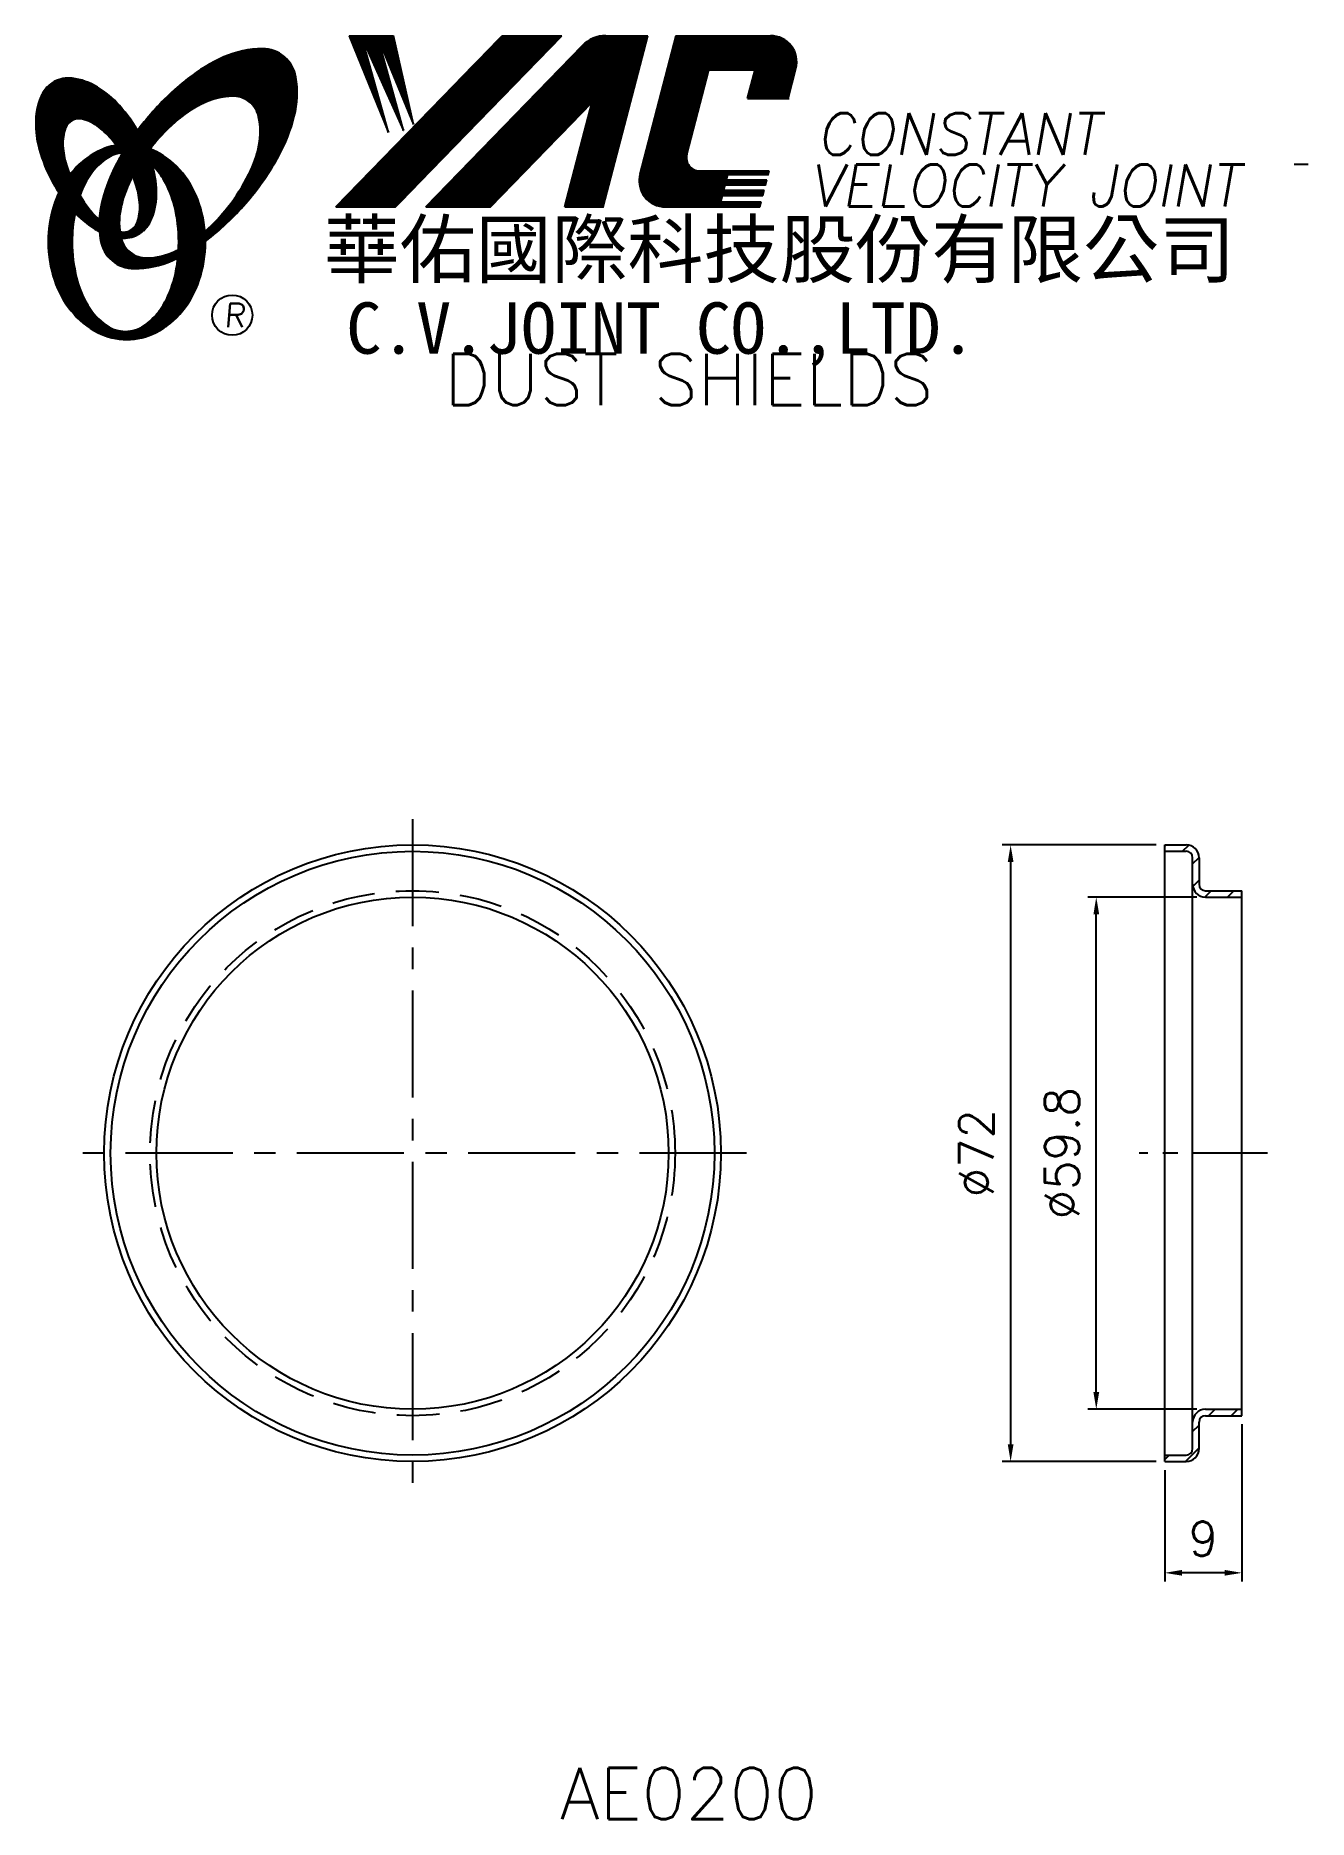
# Model space of a CAD drawing. Extents: x 621 to 769, y 272 to 481.
import ezdxf
from ezdxf.enums import TextEntityAlignment as Align

# ---------------------------------------------------------------- set-up
doc = ezdxf.new("R2010")
doc.units = 0
doc.header["$LTSCALE"] = 10
doc.header["$MEASUREMENT"] = 0
doc.linetypes.add('CENTER', pattern=[2, 1.25, -0.25, 0.25, -0.25])
doc.linetypes.add('DASHED', pattern=[0.75, 0.5, -0.25])
doc.layers.get('0').update_dxf_attribs({"linetype": 'CONTINUOUS'})
doc.layers.get('DEFPOINTS').update_dxf_attribs({"linetype": 'CONTINUOUS'})
doc.layers.add('4', color=7, linetype='CONTINUOUS')
doc.styles.add('CHINA', font='KAIU.TTF')
doc.styles.add('ITALICC', font='simplex.shx')
doc.dimstyles.new('STANDARD$0', dxfattribs={"dimtxt": 4, "dimasz": 2, "dimexe": 1, "dimexo": 1, "dimgap": 2, "dimtad": 1, "dimdec": 4, "dimzin": 10, "dimtxsty": 'ITALICC', "dimcen": 2, "dimclrd": 5, "dimclre": 5, "dimclrt": 18, "dimaunit": 1, "dimazin": 3, "dimtp": 0.1, "dimtfac": 0.7, "dimtdec": 4, "dimtmove": 0, "dimatfit": 3, "dimtolj": 1, "dimtzin": 10})
pattern_1 = [(45, (690.14999, 236.942236), (-0.00727476112, 0.00727476112), [])]
pattern_2 = [(45, (521.559445, 273.246645), (-0.00883883476, 0.00883883476), [])]

# ---------------------------------------------------------------- blocks, each defined once
blk = doc.blocks.new('*D4')
at = {"color": 5, "linetype": 'BYBLOCK'}
for p, q in [((756.17, 380.08), (743.42, 380.08)), ((744.42, 322.28), (744.42, 378.08)), ((756.17, 320.28), (743.42, 320.28))]:
    blk.add_line(p, q, dxfattribs=at)
for points in [[(744.09, 378.08), (744.76, 378.08), (744.42, 380.08)], [(744.09, 322.28), (744.76, 322.28), (744.42, 320.28)]]:
    blk.add_solid(points, dxfattribs=at)
at = {"layer": 'DEFPOINTS', "color": 0, "linetype": 'BYBLOCK'}
for p in [(744.42, 380.08), (757.17, 380.08), (757.17, 320.28)]:
    blk.add_point(p, dxfattribs=at)
at = {"color": 18, "linetype": 'BYBLOCK', "insert": (740.42, 350.18), "char_height": 4, "attachment_point": 5, "rotation": 90, "style": 'ITALICC'}
blk.add_mtext('\\A1;∅59.8', dxfattribs=at)
blk = doc.blocks.new('*D5')
at = {"color": 5, "linetype": 'BYBLOCK'}
for p, q in [((751.42, 386.18), (733.42, 386.18)), ((734.42, 384.18), (734.42, 316.18)), ((751.42, 314.18), (733.42, 314.18))]:
    blk.add_line(p, q, dxfattribs=at)
for points in [[(734.09, 384.18), (734.76, 384.18), (734.42, 386.18)], [(734.09, 316.18), (734.76, 316.18), (734.42, 314.18)]]:
    blk.add_solid(points, dxfattribs=at)
at = {"layer": 'DEFPOINTS', "color": 0, "linetype": 'BYBLOCK'}
for p in [(752.42, 386.18), (734.42, 314.18), (752.42, 314.18)]:
    blk.add_point(p, dxfattribs=at)
at = {"color": 18, "linetype": 'BYBLOCK', "insert": (730.42, 350.18), "char_height": 4, "attachment_point": 5, "rotation": 90, "style": 'ITALICC'}
blk.add_mtext('\\A1;∅72', dxfattribs=at)
blk = doc.blocks.new('*D6')
at = {"color": 5, "linetype": 'BYBLOCK'}
for p, q in [((761.42, 318.53), (761.42, 300.18)), ((752.42, 313.18), (752.42, 300.18)), ((759.42, 301.18), (754.42, 301.18))]:
    blk.add_line(p, q, dxfattribs=at)
for points in [[(754.42, 301.52), (754.42, 300.85), (752.42, 301.18)], [(759.42, 301.52), (759.42, 300.85), (761.42, 301.18)]]:
    blk.add_solid(points, dxfattribs=at)
at = {"layer": 'DEFPOINTS', "color": 0, "linetype": 'BYBLOCK'}
for p in [(761.42, 319.53), (752.42, 314.18), (752.42, 301.18)]:
    blk.add_point(p, dxfattribs=at)
at = {"color": 18, "linetype": 'BYBLOCK', "insert": (756.92, 305.18), "char_height": 4, "attachment_point": 5, "style": 'ITALICC'}
blk.add_mtext('\\A1;9', dxfattribs=at)

msp = doc.modelspace()

# ---------------------------------------------------------------- hatches: boundary and pattern name
at = {"layer": '4', "linetype": 'CONTINUOUS'}
h = msp.add_hatch(dxfattribs=at)
h.set_pattern_fill('ANSI31', color=5, scale=0.082305, style=0)
h.set_pattern_definition([(45, (521.559445, 273.246645), (-0.00727476112, 0.00727476112), [])])
h.paths.add_polyline_path([(643.59492, 473.61515, -0.172879177), (645.53639, 472.95658, -0.172879177), (646.62368, 471.21853, -0.104527385), (646.65146, 467.89034, -0.065680101), (645.48193, 464.48839, -0.051823203), (643.04151, 460.64599, -0.044272532), (640.36654, 457.81966, -0.020203161), (640.42013, 456.68174, 0.006517006), (640.82468, 456.99382, 0.049863361), (645.3781, 461.40688, 0.049863361), (648.96774, 466.63405, 0.063682799), (650.78878, 471.26139, 0.103597411), (650.97808, 475.84536, 0.177892575), (649.62947, 478.21564, 0.177892575), (647.06708, 479.14897, 0.103597411), (642.57928, 478.19592, 0.063682799), (638.32154, 475.62685, 0.049863361), (633.76812, 471.21379, 0.016070017), (632.49742, 469.60747, -0.007061632), (632.7447, 469.17044, -0.031648676), (633.69729, 467.13387, -0.008069351), (634.12919, 467.69818, -0.051823203), (637.30757, 470.95663, -0.065680101), (640.3495, 472.87699, -0.104527385)])
h.paths.add_polyline_path([(630.51925, 460.45383, -0.065680101), (631.68878, 463.85579, -0.006063428), (631.93272, 464.3308, 0.027613469), (631.20588, 465.91887, 0.017011252), (630.67246, 466.85385, 0.007829282), (630.17848, 465.98662, 0.063682799), (628.35744, 461.35928, 0.103597411), (628.16814, 456.7753, 0.177892575), (629.51674, 454.40503, 0.177892575), (632.07913, 453.4717, 0.103597411), (636.56693, 454.42475, 0.008811776), (637.1939, 454.71482, 0.013922709), (637.27122, 455.68463, -0.009086703), (636.82121, 455.46719, -0.104527385), (633.57579, 454.72902, -0.172879177), (631.63432, 455.38759, -0.172879177), (630.54702, 457.12564, -0.104527385)])
h = msp.add_hatch(dxfattribs=at)
h.set_pattern_fill('ANSI31', color=5, scale=0.1, style=0)
h.set_pattern_definition(pattern_2)
h.paths.add_polyline_path([(682.01815, 480.67763), (675.06084, 480.67763), (655.64424, 460.67387), (662.60154, 460.67387)])
h.paths.add_polyline_path([(685.56504, 472.91206), (682.38467, 460.67387), (686.86565, 460.67387), (692.06409, 480.67763), (687.16736, 480.67763, 0.202785967), (684.43329, 479.52121), (666.13916, 460.67387), (673.68607, 460.67387)])
h.paths.add_polyline_path([(699.19215, 476.67921), (704.58587, 476.67921), (703.71685, 473.3352), (708.43367, 473.3352), (709.35039, 476.86276, 0.490800957), (706.40019, 480.67763), (695.36587, 480.67763), (691.15882, 464.48874, 0.490800957), (694.10902, 460.67387), (705.14333, 460.67387), (705.29778, 461.26818), (700.58096, 461.26818), (700.77433, 462.01227), (705.49115, 462.01227), (705.6497, 462.6224), (700.93288, 462.6224), (701.09413, 463.24287), (705.81095, 463.24287), (705.96713, 463.84386), (701.25031, 463.84386), (701.40711, 464.44724), (706.12393, 464.44724), (706.24066, 464.89643), (698.10091, 464.89643, -0.490800957), (696.62581, 466.80387)])
h = msp.add_hatch(dxfattribs=at)
h.set_pattern_fill('ANSI31', color=1, scale=0.1, style=0)
h.set_pattern_definition(pattern_2)
h.paths.add_polyline_path([(662.37621, 480.67763), (657.19889, 480.67763), (661.76965, 469.37389), (658.70371, 480.33187), (663.53845, 469.60955), (660.59044, 480.33187), (664.71766, 470.31651)])
h = msp.add_hatch(dxfattribs=at)
h.set_pattern_fill('ANSI31', color=3, scale=0.082305, style=0)
h.set_pattern_definition(pattern_1)
h.paths.add_polyline_path([(627.79841, 474.66599, 0.106488277), (624.85653, 475.70456, 0.158297415), (622.76633, 475.30951, 0.158297415), (621.307, 473.76182, 0.106488277), (620.59619, 470.72406, 0.071723199), (621.01423, 467.4111, 0.058080454), (622.55922, 463.59572, 0.058080454), (624.94027, 460.23792, 0.071723199), (627.50551, 458.10017, 0.020895977), (628.04569, 457.79818, -0.030777155), (628.02978, 459.1744, -0.042059526), (626.93343, 460.33716, -0.04691039), (625.31426, 462.81831, -0.04691039), (624.18598, 465.5578, -0.060581117), (623.78388, 467.81986, -0.10187153), (624.0955, 469.90807, -0.185892489), (624.87559, 470.79971, -0.185892489), (626.05224, 470.93783, -0.10187153), (627.94989, 470.01229, -0.060581117), (629.58672, 468.40002, -0.04691039), (631.20588, 465.91887, -0.04691039), (632.33416, 463.17939, -0.060581117), (632.73626, 460.91732, -0.10187153), (632.42464, 458.82912, -0.185892489), (631.64455, 457.93748, -0.185892489), (630.46791, 457.79936, -0.002013383), (630.42711, 457.80998, 0.021593804), (630.54702, 457.12564, 0.006477741), (630.56503, 457.04861, 0.14950097), (632.53758, 457.45664, 0.158297415), (633.99692, 459.00433, 0.106488277), (634.70773, 462.0421, 0.071723199), (634.28968, 465.35506, 0.058080454), (632.7447, 469.17044, 0.058080454), (630.36365, 472.52823, 0.071723199)])
h = msp.add_hatch(dxfattribs=at)
h.set_pattern_fill('ANSI31', color=1, scale=0.082305, style=0)
h.set_pattern_definition(pattern_1)
h.paths.add_polyline_path([(628.89204, 466.34254, -0.120168026), (630.58383, 466.99593, 0.016865385), (629.98407, 467.87867, 0.076648372), (627.82784, 467.15975, 0.104809576), (624.74339, 464.64665, 0.005838257), (624.57644, 464.43445, 0.028089978), (625.31426, 462.81831, 0.014237292), (625.75639, 462.03327, -0.045767751), (626.68157, 463.97011, -0.106890197)])
h.paths.add_polyline_path([(624.86067, 456.58792, -0.048711043), (625.19077, 459.96826, -0.007865741), (624.94027, 460.23792, -0.037695478), (623.30439, 462.35668, 0.03042545), (622.77906, 461.05271, 0.080710289), (622.05363, 456.58792, 0.080710289), (622.77906, 452.12313, 0.089265679), (624.74339, 448.52919, 0.104809576), (627.82784, 446.01609, 0.11926607), (631.23703, 445.19115, 0.11926607), (634.64623, 446.01609, 0.104809576), (637.73068, 448.52919, 0.089265679), (639.695, 452.12313, 0.080710289), (640.42044, 456.58792, 0.080710289), (639.695, 461.05271, 0.089265679), (637.73068, 464.64665, 0.104809576), (634.64623, 467.15975, 0.025513357), (633.95299, 467.4725, 0.004818181), (633.69729, 467.13387, -0.023722145), (634.2385, 465.53712, -0.065307489), (635.47368, 463.97011, -0.073950765), (636.78613, 460.77238, -0.060532391), (637.29459, 456.58792, -0.060532391), (636.78613, 452.40346, -0.073950765), (635.47368, 449.20573, -0.106890197), (633.26322, 446.8333, -0.153118262), (631.07763, 446.14792, -0.153118262), (628.89204, 446.8333, -0.106890197), (626.68157, 449.20573, -0.073950765), (625.36912, 452.40346, -0.060532391)])
h = msp.add_hatch(dxfattribs=at)
h.set_pattern_fill('ANSI31', color=5, scale=15, style=0)
h.set_pattern_definition([(45, (836.2325, 183.446), (-1.325825, 1.325825), [])])
h.paths.add_polyline_path([(761.42482, 380.08354), (761.42482, 380.83354), (757.17482, 380.83354, -0.414213562), (756.42482, 381.58354), (756.42482, 384.68354, 0.414213562), (754.92482, 386.18354), (752.42482, 386.18354), (752.42482, 385.43354), (754.92482, 385.43354, -0.414213562), (755.67482, 384.68354), (755.67482, 381.58354, 0.414213562), (757.17482, 380.08354)])
h.paths.add_polyline_path([(757.17482, 320.28354, 0.414213562), (755.67482, 318.78354), (755.67482, 315.68354, -0.414213562), (754.92482, 314.93354), (752.42482, 314.93354), (752.42482, 314.18354), (754.92482, 314.18354, 0.414213562), (756.42482, 315.68354), (756.42482, 318.78354, -0.414213562), (757.17482, 319.53354), (761.42482, 319.53354), (761.42482, 320.28354)])

# ---------------------------------------------------------------- linework, layer by layer
at = {"layer": '4', "color": 5, "linetype": 'CONTINUOUS'}
for p, q in [((655.64424, 460.67387), (675.06084, 480.67763)), ((662.60154, 460.67387), (682.01815, 480.67763)), ((666.13916, 460.67387), (684.43329, 479.52121)), ((675.06084, 480.67763), (682.01815, 480.67763)), ((686.86565, 460.67387), (692.06409, 480.67763)), ((687.16736, 480.67763), (692.06409, 480.67763)), ((691.15882, 464.48874), (695.36587, 480.67763)), ((695.36587, 480.67763), (706.40019, 480.67763)), ((696.62581, 466.80387), (699.19215, 476.67921)), ((699.19215, 476.67921), (704.58587, 476.67921)), ((703.71685, 473.3352), (704.58587, 476.67921)), ((708.43367, 473.3352), (709.35039, 476.86276)), ((673.68607, 460.67387), (685.56504, 472.91206)), ((682.38467, 460.67387), (685.56504, 472.91206)), ((703.71685, 473.3352), (708.5841, 473.3352)), ((698.10091, 464.89643), (706.24066, 464.89643)), ((706.12393, 464.44724), (706.24066, 464.89643)), ((769.17874, 465.649), (767.54278, 465.649)), ((700.93288, 462.6224), (701.09413, 463.24287)), ((700.93288, 462.6224), (705.6497, 462.6224)), ((701.09413, 463.24287), (705.81095, 463.24287)), ((701.25031, 463.84386), (701.40711, 464.44724)), ((701.25031, 463.84386), (705.96713, 463.84386)), ((701.40711, 464.44724), (706.12393, 464.44724)), ((705.49115, 462.01227), (705.6497, 462.6224)), ((705.81095, 463.24287), (705.96713, 463.84386)), ((655.64424, 460.67387), (662.60154, 460.67387)), ((666.13916, 460.67387), (673.68607, 460.67387)), ((682.38467, 460.67387), (686.86565, 460.67387)), ((694.10902, 460.67387), (705.14333, 460.67387)), ((700.58096, 461.26818), (700.77433, 462.01227)), ((700.58096, 461.26818), (705.29778, 461.26818)), ((700.77433, 462.01227), (705.49115, 462.01227)), ((705.14333, 460.67387), (705.29778, 461.26818))]:
    msp.add_line(p, q, dxfattribs=at)
at = {"layer": '4', "color": 1, "linetype": 'CONTINUOUS'}
for p, q in [((657.19889, 480.67763), (662.37621, 480.67763)), ((657.19889, 480.67763), (661.76965, 469.37389)), ((661.76965, 469.37389), (658.70371, 480.33187)), ((658.70371, 480.33187), (663.53845, 469.60955)), ((663.53845, 469.60955), (660.59044, 480.33187)), ((660.59044, 480.33187), (664.71766, 470.31651)), ((664.71766, 470.31651), (662.37621, 480.67763))]:
    msp.add_line(p, q, dxfattribs=at)
at = {"layer": '4', "color": 5, "linetype": 'CENTER'}
for p, q in [((664.59436, 389.18354), (664.59436, 311.18354)), ((703.59436, 350.18354), (625.59436, 350.18354))]:
    msp.add_line(p, q, dxfattribs=at)
at = {"layer": '4', "color": 7, "linetype": 'CONTINUOUS'}
for p, q in [((752.42482, 314.18354), (752.42482, 386.18354)), ((752.42482, 386.18354), (754.92482, 386.18354)), ((752.42482, 385.43354), (754.92482, 385.43354)), ((755.67482, 315.68354), (755.67482, 384.68354)), ((756.42482, 384.68354), (756.42482, 381.58354)), ((757.17482, 380.83354), (761.42482, 380.83354)), ((757.17482, 380.08354), (761.42482, 380.08354)), ((761.42482, 319.53354), (761.42482, 380.83354)), ((756.42482, 315.68354), (756.42482, 318.78354)), ((757.17482, 320.28354), (761.42482, 320.28354)), ((757.17482, 319.53354), (761.42482, 319.53354)), ((752.42482, 314.93354), (754.92482, 314.93354)), ((752.42482, 314.18354), (754.92482, 314.18354))]:
    msp.add_line(p, q, dxfattribs=at)
at = {"layer": '4', "color": 5, "linetype": 'CENTER', "ltscale": 0.7}
msp.add_line((764.42482, 350.18354), (749.42482, 350.18354), dxfattribs=at)
at = {"layer": '4', "color": 5, "linetype": 'CONTINUOUS'}
for points in [[(640.42013, 456.68174, 0.006517006), (640.82468, 456.99382, 0.049863361), (645.3781, 461.40688, 0.049863361), (648.96774, 466.63405, 0.063682799), (650.78878, 471.26139, 0.103597411), (650.97808, 475.84536, 0.177892575), (649.62947, 478.21564, 0.177892575), (647.06708, 479.14897, 0.103597411), (642.57928, 478.19592, 0.063682799), (638.32154, 475.62685, 0.049863361), (633.76812, 471.21379, 0.016070017), (632.49742, 469.60747)], [(640.36654, 457.81966, 0.044272532), (643.04151, 460.64599, 0.051823203), (645.48193, 464.48839, 0.065680101), (646.65146, 467.89034, 0.104527385), (646.62368, 471.21853, 0.172879177), (645.53639, 472.95658, 0.172879177), (643.59492, 473.61515, 0.104527385), (640.3495, 472.87699, 0.065680101), (637.30757, 470.95663, 0.051823203), (634.12919, 467.69818, 0.008069351), (633.69729, 467.13387)], [(630.67246, 466.85385, 0.007829282), (630.17848, 465.98662, 0.063682799), (628.35744, 461.35928, 0.103597411), (628.16814, 456.7753, 0.177892575), (629.51674, 454.40503, 0.177892575), (632.07913, 453.4717, 0.103597411), (636.56693, 454.42475, 0.008811776), (637.1939, 454.71482, 0.008811776)], [(631.93272, 464.3308, 0.006063428), (631.68878, 463.85579, 0.065680101), (630.51925, 460.45383, 0.104527385), (630.54702, 457.12564, 0.172879177), (631.63432, 455.38759, 0.172879177), (633.57579, 454.72902, 0.104527385), (636.82121, 455.46719, 0.009086703), (637.27122, 455.68463, 0.009086703)]]:
    msp.add_lwpolyline(points, format="xyb", dxfattribs=at)
at = {"layer": '4', "color": 3, "linetype": 'CONTINUOUS'}
for points in [[(630.56503, 457.04861, 0.14950097), (632.53758, 457.45664, 0.158297415), (633.99692, 459.00433, 0.106488277), (634.70773, 462.0421, 0.071723199), (634.28968, 465.35506, 0.058080454), (632.7447, 469.17044, 0.058080454), (630.36365, 472.52823, 0.071723199), (627.79841, 474.66599, 0.106488277), (624.85653, 475.70456, 0.158297415), (622.76633, 475.30951, 0.158297415), (621.307, 473.76182, 0.106488277), (620.59619, 470.72406, 0.071723199), (621.01423, 467.4111, 0.058080454), (622.55922, 463.59572, 0.058080454), (624.94027, 460.23792, 0.071723199), (627.50551, 458.10017, 0.020895977), (628.04569, 457.79818, 0.020895977)], [(630.42711, 457.80998, 0.002013383), (630.46791, 457.79936, 0.185892489), (631.64455, 457.93748, 0.185892489), (632.42464, 458.82912, 0.10187153), (632.73626, 460.91732, 0.060581117), (632.33416, 463.17939, 0.04691039), (631.20588, 465.91887, 0.04691039), (629.58672, 468.40002, 0.060581117), (627.94989, 470.01229, 0.10187153), (626.05224, 470.93783, 0.185892489), (624.87559, 470.79971, 0.185892489), (624.0955, 469.90807, 0.10187153), (623.78388, 467.81986, 0.060581117), (624.18598, 465.5578, 0.04691039), (625.31426, 462.81831, 0.04691039), (626.93343, 460.33716, 0.042059526), (628.02978, 459.1744, 0.042059526)]]:
    msp.add_lwpolyline(points, format="xyb", dxfattribs=at)
at = {"layer": '4', "color": 1, "linetype": 'CONTINUOUS'}
for points in [[(623.30439, 462.35668, 0.03042545), (622.77906, 461.05271, 0.080710289), (622.05363, 456.58792, 0.080710289), (622.77906, 452.12313, 0.089265679), (624.74339, 448.52919, 0.104809576), (627.82784, 446.01609, 0.11926607), (631.23703, 445.19115, 0.11926607), (634.64623, 446.01609, 0.104809576), (637.73068, 448.52919, 0.089265679), (639.695, 452.12313, 0.080710289), (640.42044, 456.58792, 0.080710289), (639.695, 461.05271, 0.089265679), (637.73068, 464.64665, 0.104809576), (634.64623, 467.15975, 0.025513357), (633.95299, 467.4725, 0.025513357)], [(629.98407, 467.87867, 0.076648372), (627.82784, 467.15975, 0.104809576), (624.74339, 464.64665, 0.005838257), (624.57644, 464.43445, 0.005838257)], [(630.58383, 466.99593, 0.120168026), (628.89204, 466.34254, 0.106890197), (626.68157, 463.97011, 0.045767751), (625.75639, 462.03327, 0.045767751)], [(625.19077, 459.96826, 0.048711043), (624.86067, 456.58792, 0.060532391), (625.36912, 452.40346, 0.073950765), (626.68157, 449.20573, 0.106890197), (628.89204, 446.8333, 0.153118262), (631.07763, 446.14792, 0.153118262), (633.26322, 446.8333, 0.106890197), (635.47368, 449.20573, 0.073950765), (636.78613, 452.40346, 0.060532391), (637.29459, 456.58792, 0.060532391), (636.78613, 460.77238, 0.073950765), (635.47368, 463.97011, 0.065307489), (634.2385, 465.53712)]]:
    msp.add_lwpolyline(points, format="xyb", dxfattribs=at)
at = {"layer": '4', "color": 5, "linetype": 'CONTINUOUS'}
msp.add_circle((643.54127, 448.0422), 2.35282, dxfattribs=at)
at = {"layer": '4', "color": 7, "linetype": 'CONTINUOUS'}
for radius in [36, 35.25, 29.9]:
    msp.add_circle((664.59436, 350.18354), radius, dxfattribs=at)
at = {"layer": '4', "color": 5, "linetype": 'DASHED'}
msp.add_circle((664.59436, 350.18354), 30.65, dxfattribs=at)
at = {"layer": '4', "color": 5, "linetype": 'CONTINUOUS'}
for centre, radius, start, end in [((687.16736, 476.86739), 3.81024, 90, 135.8533387), ((706.40019, 477.62944), 3.04819, 345.4326059, 90), ((698.10091, 466.42053), 1.5241, 165.4326059, 270), ((694.10902, 463.72206), 3.04819, 165.4326059, 270)]:
    msp.add_arc(centre, radius, start, end, dxfattribs=at)
at = {"layer": '4', "color": 7, "linetype": 'CONTINUOUS'}
for centre, radius, start, end in [((754.92482, 384.68354), 1.5, 0, 90), ((754.92482, 384.68354), 0.75, 0, 90), ((757.17482, 381.58354), 1.5, 180, 270), ((757.17482, 381.58354), 0.75, 180, 270), ((757.17482, 318.78354), 1.5, 90, 180), ((757.17482, 318.78354), 0.75, 90, 180), ((754.92482, 315.68354), 1.5, 270, 0), ((754.92482, 315.68354), 0.75, 270, 0)]:
    msp.add_arc(centre, radius, start, end, dxfattribs=at)

# ---------------------------------------------------------------- texts
at = {"layer": '4', "color": 5, "linetype": 'CONTINUOUS', "style": 'ITALICC'}
for s, height, oblique, p in [('CONSTANT', 4.9, 10, (711.79305, 466.74434)), ('VELOCITY JOINT', 4.9, 10, (710.91482, 460.74895)), ('R', 2.75625, 5, (642.58259, 446.6326))]:
    msp.add_text(s, height=height, dxfattribs=dict(at, oblique=oblique)).set_placement(p)
at = {"layer": '4', "color": 7, "linetype": 'CONTINUOUS', "style": 'CHINA'}
for s, height, p in [('華佑國際科技股份有限公司', 6.5, (654.23088, 452.48402)), ('C.V.JOINT CO.,LTD.', 6, (656.85952, 443.5378))]:
    msp.add_text(s, height=height, dxfattribs=at).set_placement(p)
at = {"layer": '4', "color": 18, "linetype": 'CONTINUOUS', "style": 'ITALICC'}
for s, p in [('DUST SHIELDS', (696.86224, 437.54498)), ('AE0200', (696.86224, 272.39759))]:
    msp.add_text(s, height=6, dxfattribs=at).set_placement(p, align=Align.CENTER)

# ---------------------------------------------------------------- dimensions: what is measured, and where the dimension line sits
at = {"layer": '4', "color": 7, "linetype": 'CONTINUOUS'}
dim = msp.add_linear_dim(base=(734.4248, 314.18354), p1=(752.42482, 386.18354), p2=(752.42482, 314.18354), angle=90, text='%%C72', dimstyle='STANDARD$0', override={"dimscale": 1}, dxfattribs=at)
dim.commit()
dim.dimension.update_dxf_attribs({"geometry": '*D5', "text_midpoint": (730.4248, 350.18354)})
dim = msp.add_linear_dim(base=(744.42482, 380.08354), p1=(757.17482, 320.28354), p2=(757.17482, 380.08354), angle=90, text='%%C59.8', dimstyle='STANDARD$0', dxfattribs=at)
dim.commit()
dim.dimension.update_dxf_attribs({"geometry": '*D4', "text_midpoint": (740.42482, 350.18354)})
dim = msp.add_linear_dim(base=(752.42482, 301.18354), p1=(761.42482, 319.53354), p2=(752.42482, 314.18354), text='9', dimstyle='STANDARD$0', dxfattribs=at)
dim.commit()
dim.dimension.update_dxf_attribs({"geometry": '*D6', "text_midpoint": (756.92482, 305.18354)})

doc.saveas('drawing.dxf')
